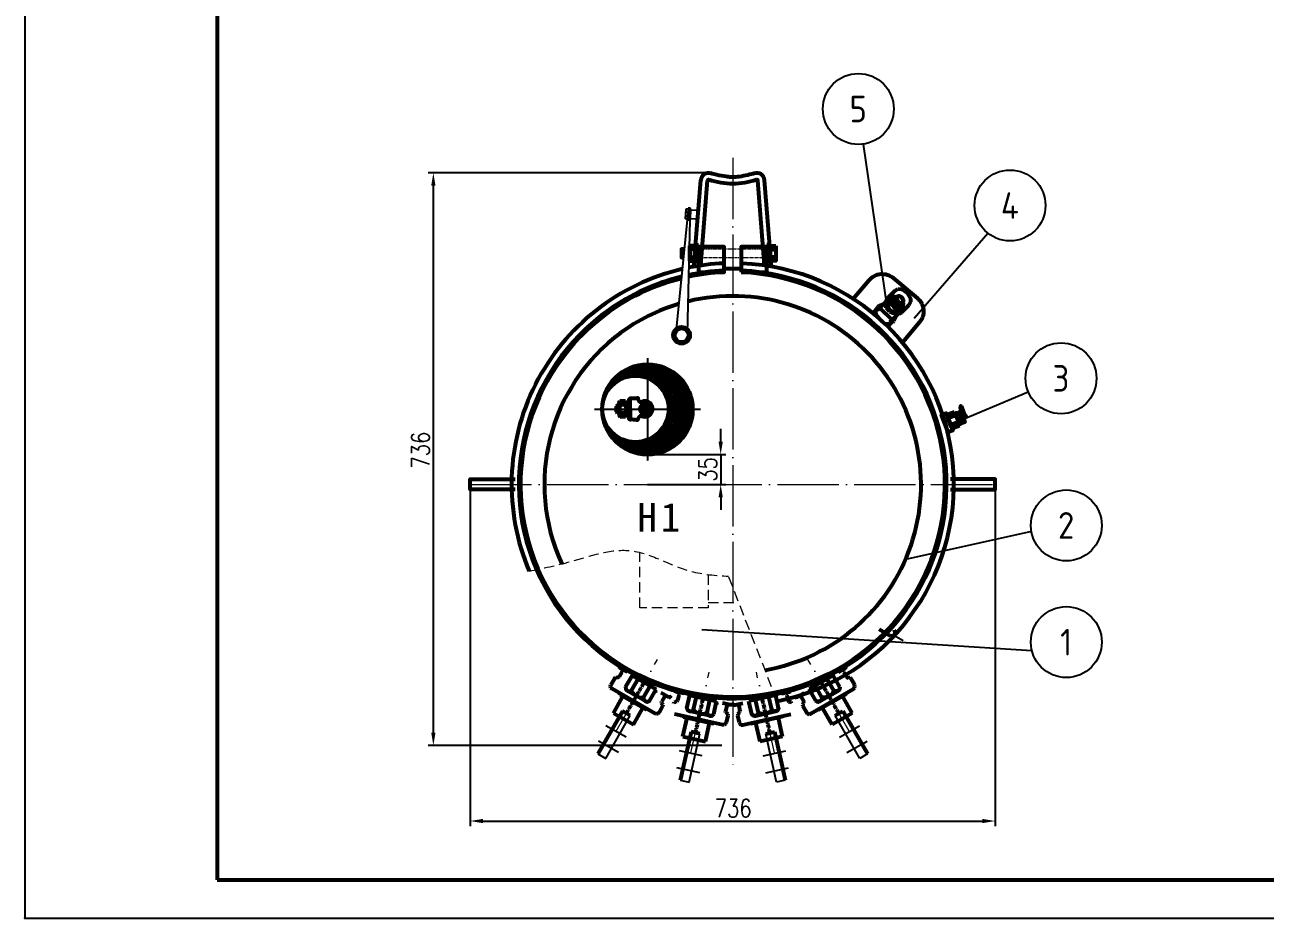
# Model space of a CAD drawing. Header units: millimetres. Extents: x 119255 to 123044, y -8474 to -5474.
# Drawn here: x 119255 to 120710, y -8474 to -7426 of the extents above; entities that cross this region are included whole.
import ezdxf
from ezdxf.enums import TextEntityAlignment as Align

# ---------------------------------------------------------------- set-up
doc = ezdxf.new("R2010")
doc.units = ezdxf.units.MM
doc.header["$LTSCALE"] = 3
for name, pattern in [('ACAD_ISO04W100', [30, 24, -3, 0, -3]), ('ACISOTGL', [3, 2, -1]), ('CENTER', [2, 1.25, -0.25, 0.25, -0.25]), ('DASHDOT', [0.55, 0.5, -0.025, 0, -0.025])]:
    doc.linetypes.add(name, pattern=pattern)
for name, color, linetype in [('02___PRT_ALL_AXES', 7, 'Continuous'), ('2', 3, 'Continuous'), ('A', 3, 'Continuous'), ('B', 2, 'Continuous'), ('C', 1, 'DASHDOT'), ('PL', 5, 'Continuous'), ('S', 254, 'Continuous')]:
    doc.layers.add(name, color=color, linetype=linetype)
for name, color, linetype, lineweight in [('图层1', 1, 'CENTER', 13), ('标注、文本', 3, 'Continuous', 25), ('粗实线', 4, 'Continuous', 53)]:
    doc.layers.add(name, color=color, linetype=linetype, lineweight=lineweight)
doc.styles.add('ST_WIN', font='isocp2.shx', dxfattribs={"bigfont": 'hzdxfst.shx'})
doc.styles.get("Standard").update_dxf_attribs({"font": 'txt', "bigfont": 'gbcbig.shx'})
doc.styles.add('TH_GBDIM', font='romans.shx', dxfattribs={"width": 0.8, "bigfont": 'gbcbig.shx'})
doc.dimstyles.new('TH_GBDIM1', dxfattribs={"dimscale": 3, "dimtxt": 3.5, "dimasz": 2.5, "dimexe": 2, "dimexo": 0, "dimgap": 1.5, "dimtad": 1, "dimdec": 1, "dimzin": 0, "dimdsep": 46, "dimtxsty": 'TH_GBDIM', "dimcen": 2.5, "dimclrd": 3, "dimclre": 256, "dimclrt": 2, "dimadec": 0, "dimazin": 0, "dimtfac": 0.714286, "dimtdec": 1, "dimtmove": 0, "dimatfit": 3, "dimfxl": 0, "dimtzin": 0, "dimlwd": -1, "dimlwe": -1, "dimarcsym": 0})

# ---------------------------------------------------------------- blocks, each defined once
blk = doc.blocks.new('*D4')
at = {"layer": 'Defpoints', "color": 0}
for p in [(119777.7, -7965.4), (120393.7, -7971.4), (120393.7, -8360.2)]:
    blk.add_point(p, dxfattribs=at)
at = {"layer": '标注、文本'}
for p, q in [((119777.7, -7965.4), (119777.7, -8366.2)), ((120393.7, -7971.4), (120393.7, -8366.2))]:
    blk.add_line(p, q, dxfattribs=at)
at = {"layer": '标注、文本', "color": 3}
blk.add_line((119792.7, -8360.2), (120378.7, -8360.2), dxfattribs=at)
for points in [[(119792.7, -8357.7), (119792.7, -8362.7), (119777.7, -8360.2)], [(120378.7, -8357.7), (120378.7, -8362.7), (120393.7, -8360.2)]]:
    blk.add_solid(points, dxfattribs=at)
at = {"layer": '标注、文本', "color": 2, "insert": (120086.3, -8345.2), "char_height": 21, "attachment_point": 5, "style": 'TH_GBDIM'}
blk.add_mtext('736', dxfattribs=at)
blk = doc.blocks.new('*D1')
at = {"layer": 'Defpoints', "color": 0}
for p in [(119734.5, -7600.1), (120057.3, -7600.1), (120073, -8271.7)]:
    blk.add_point(p, dxfattribs=at)
at = {"layer": '标注、文本'}
for p, q in [((120057.3, -7600.1), (119728.5, -7600.1)), ((120073, -8271.7), (119728.5, -8271.7))]:
    blk.add_line(p, q, dxfattribs=at)
at = {"layer": '标注、文本', "color": 3}
blk.add_line((119734.5, -8256.7), (119734.5, -7615.1), dxfattribs=at)
for points in [[(119732, -7615.1), (119737, -7615.1), (119734.5, -7600.1)], [(119732, -8256.7), (119737, -8256.7), (119734.5, -8271.7)]]:
    blk.add_solid(points, dxfattribs=at)
at = {"layer": '标注、文本', "color": 2, "insert": (119719.5, -7925.2), "char_height": 21, "attachment_point": 5, "rotation": 90, "style": 'TH_GBDIM'}
blk.add_mtext('736', dxfattribs=at)
blk = doc.blocks.new('*D9')
at = {"layer": 'Defpoints', "color": 0}
for p in [(119985.7, -7930.4), (119985.7, -7965.4), (120071.6, -7965.4)]:
    blk.add_point(p, dxfattribs=at)
at = {"layer": '标注、文本', "color": 3}
for p, q in [((120071.6, -7915.4), (120071.6, -7900.4)), ((120071.6, -7930.4), (120071.6, -7965.4)), ((120071.6, -7980.4), (120071.6, -7995.4))]:
    blk.add_line(p, q, dxfattribs=at)
at = {"layer": '标注、文本'}
for p, q in [((119985.7, -7930.4), (120077.6, -7930.4)), ((119985.7, -7965.4), (120077.6, -7965.4))]:
    blk.add_line(p, q, dxfattribs=at)
at = {"layer": '标注、文本', "color": 3}
for points in [[(120069.1, -7915.4), (120074.1, -7915.4), (120071.6, -7930.4)], [(120069.1, -7980.4), (120074.1, -7980.4), (120071.6, -7965.4)]]:
    blk.add_solid(points, dxfattribs=at)
at = {"layer": '标注、文本', "color": 2, "insert": (120056.6, -7947.9), "char_height": 21, "attachment_point": 5, "rotation": 90, "style": 'TH_GBDIM'}
blk.add_mtext('35', dxfattribs=at)
blk = doc.blocks.new('A$Cc06e3385')
for p, q in [((-32.6, -67), (-3.7, -16.7)), ((-8.6, -42.3), (-32.3, -28.7)), ((-17.4, -60.3), (-41.1, -46.7)), ((-41.7, -61.8), (-32.6, -67))]:
    blk.add_line(p, q)
at = {"layer": 'B'}
for p, q in [((-17.2, 39), (-17.4, 40.8)), ((-15.8, 37.7), (-17.2, 39)), ((-7.9, 33.2), (-15.8, 37.7)), ((-14.9, 37.2), (-13.6, 35.6)), ((-13.6, 35.6), (-13.7, 34)), ((27.2, 11.1), (27.9, 10.9))]:
    blk.add_line(p, q, dxfattribs=at)
at = {"layer": '标注、文本', "color": 1, "linetype": 'ACAD_ISO04W100', "lineweight": 15}
blk.add_line((-20.2, -34.9), (28.3, 49), dxfattribs=at)
blk.add_line((-20.2, -34.9), (28.3, 49), dxfattribs=at)
at = {"layer": '粗实线', "ltscale": 2}
for p, q in [((-13.7, 34), (-16.8, 28.6)), ((-9.1, 16.6), (-1.3, 30.2)), ((-1.3, 30.2), (26.7, 14.1)), ((-22.2, 26.6), (-21.1, 27.7)), ((-21.1, 27.7), (-19.5, 27.6)), ((-18.2, 27.7), (-19.5, 27.6)), ((-16.8, 28.6), (-18.2, 27.7)), ((-2.1, 12.6), (5.6, 25.9)), ((6.9, 12), (8.7, 15.2)), ((9.1, 15.8), (9.5, 16.5)), ((9.8, 17.1), (11.7, 20.3)), ((11.9, 4.5), (19.5, 17.8)), ((25, -14.4), (-25, 14.4)), ((-23.5, -13.8), (-12.3, 5.8)), ((-16.5, 8.7), (-16.8, 9.6)), ((-16.1, 8), (-16.5, 8.7)), ((-16.1, 8), (15, -9.9)), ((15.6, -0.9), (-8.6, 13.1)), ((0.4, 0.6), (0.7, 1.3)), ((1.1, 1.9), (2.9, 5.1)), ((3.3, 5.7), (3.6, 6.3)), ((4, 7), (5.8, 10.1)), ((6.2, 10.8), (6.6, 11.4)), ((18.9, 0.5), (26.7, 14.1)), ((40.6, 5.3), (32.6, 9.9)), ((36.3, 5.3), (33.2, -0.1)), ((36.3, 5.3), (37.7, 6.2)), ((37.7, 6.2), (39.6, 5.9)), ((42.3, 4.7), (40.6, 5.3)), ((43.2, 4.7), (42.3, 5.9)), ((44, 5.5), (42.3, 4.7)), ((44.3, 3.7), (43.2, 4.7)), ((-12.8, -11.5), (-41.7, -61.8)), ((-23.5, -13.8), (-0.1, -27.3)), ((-3.7, -16.7), (-12.8, -11.5)), ((-7.8, -13.6), (-6, -10.5)), ((-5.6, -9.8), (-5.3, -9.2)), ((-4.9, -8.5), (-3.1, -5.4)), ((-2.7, -4.8), (-2.4, -4.1)), ((-2, -3.5), (0, 0)), ((-0.1, -27.3), (11.2, -7.7)), ((15.8, -9.9), (15, -9.9)), ((16.8, -9.6), (15.8, -9.9)), ((26.8, -15), (25, -14.4)), ((28.8, -14.4), (26.8, -15)), ((30, -13), (28.8, -14.4)), ((34.2, -5.8), (30, -13)), ((33.1, -1.8), (33.2, -0.1)), ((33.7, -2.9), (33.1, -1.8)), ((33.7, -2.9), (34.6, -4.3)), ((34.6, -4.3), (34.2, -5.7))]:
    blk.add_line(p, q, dxfattribs=at)
for centre, start, end in [((0.2, 16.2), 177.181, 199.2839), ((13.8, 8.3), 280.7161, 302.819)]:
    blk.add_arc(centre, 9.32, start, end, dxfattribs=at)
for points, start_tangent, end_tangent in [([(-9.1, 16.6), (-9.1, 15.8), (-9, 14.9), (-8.7, 14.2), (-8.4, 13.6), (-8, 13.1), (-7.6, 12.6), (-7.1, 12.3), (-6.4, 11.9), (-5.7, 11.7), (-4.8, 11.7), (-3.9, 11.8), (-3, 12.1), (-2.1, 12.6)], (-0.049181, -0.99879), (0.840387, 0.541987)), ([(-2.1, 12.6), (-1.7, 11.4), (-1, 10.2), (-0.1, 9), (1, 8), (2.2, 7), (3.5, 6.2), (4.9, 5.4), (6.3, 4.9), (7.8, 4.5), (9.2, 4.3), (10.6, 4.3), (11.9, 4.5)], (0.271672, -0.96239), (0.96929, 0.245921)), ([(11.9, 4.5), (11.9, 3.5), (12.1, 2.6), (12.4, 1.8), (12.8, 1.2), (13.2, 0.7), (13.6, 0.3), (14.2, 0), (14.7, -0.2), (15.3, -0.4), (16, -0.4), (16.6, -0.4), (17.4, -0.2), (18.1, 0.1)], (-0.049181, -0.99879), (0.904437, 0.426608)), ([(18.1, 0.1), (18.9, 0.5)], (0.904437, 0.426608), (0.840387, 0.541987))]:
    blk.add_spline(points, degree=3, dxfattribs=dict(at, start_tangent=start_tangent, end_tangent=end_tangent))

msp = doc.modelspace()

# ---------------------------------------------------------------- linework, layer by layer
for p, q in [((119936.66, -8286.68), (119965.56, -8236.42)), ((120234.78, -8286.68), (120205.88, -8236.42)), ((119960.59, -8261.96), (119936.94, -8248.37)), ((120210.85, -8261.96), (120234.5, -8248.37)), ((119951.82, -8280.01), (119928.16, -8266.42)), ((120219.62, -8280.01), (120243.28, -8266.42)), ((119927.58, -8281.46), (119936.66, -8286.68)), ((120243.86, -8281.46), (120234.78, -8286.68))]:
    msp.add_line(p, q)
at = {"layer": '02___PRT_ALL_AXES', "color": 7, "linetype": 'Continuous'}
msp.add_line((120274.88, -8142.26), (120285.53, -8148.41), dxfattribs=at)
at = {"layer": 'A'}
for p, q in [((120266.78, -7756.81), (120239.06, -7566.24)), ((120298.65, -7770.32), (120385.12, -7670.76)), ((120341.06, -7895.03), (120432.47, -7856.78))]:
    msp.add_line(p, q, dxfattribs=at)
for centre in [(120233.07, -7525.09), (120411.07, -7638.27), (120470.92, -7840.97), (120477.07, -8013.48), (120477.07, -8150.35)]:
    msp.add_circle(centre, 41.58, dxfattribs=at)
at = {"layer": 'B'}
for p, q in [((119952.02, -8180.75), (119951.8, -8178.93)), ((119953.42, -8181.97), (119952.02, -8180.75)), ((119961.34, -8186.52), (119953.42, -8181.97)), ((119954.37, -8182.52), (119955.59, -8184.06)), ((119955.59, -8184.06), (119955.5, -8185.69)), ((120210.1, -8186.52), (120218.02, -8181.97)), ((120217.07, -8182.52), (120215.85, -8184.06)), ((120215.85, -8184.06), (120215.94, -8185.69)), ((120218.02, -8181.97), (120219.42, -8180.75)), ((120219.42, -8180.75), (120219.64, -8178.93)), ((119996.4, -8208.65), (119997.11, -8208.84)), ((120175.04, -8208.65), (120174.33, -8208.84))]:
    msp.add_line(p, q, dxfattribs=at)
at = {"layer": 'C'}
for p, q in [((119985.72, -7817.18), (119985.72, -7937.71)), ((120048.03, -7877.44), (119923.4, -7877.44))]:
    msp.add_line(p, q, dxfattribs=at)
at = {"layer": 'PL', "color": 7, "ltscale": 0.5}
for p, q in [((120030.59, -7642.57), (120029.99, -7654.06)), ((120032.67, -7654.21), (120029.99, -7654.06)), ((120032.85, -7650.75), (120030.17, -7650.61)), ((120033.09, -7646.17), (120030.41, -7646.02)), ((120033.27, -7642.71), (120030.59, -7642.57)), ((120033.34, -7641.43), (120032.62, -7655.1)), ((120036.09, -7641.57), (120033.34, -7641.43)), ((120035.3, -7653.41), (120035.81, -7643.78)), ((120035.76, -7653.91), (120035.3, -7653.41)), ((120035.38, -7655.24), (120036.09, -7641.57)), ((120036.31, -7643.32), (120035.76, -7653.91)), ((120043.94, -7654.34), (120035.76, -7653.91)), ((120035.81, -7643.78), (120036.31, -7643.32)), ((120036.31, -7643.32), (120044.5, -7643.75)), ((120044.5, -7643.75), (120043.94, -7654.34)), ((120044.81, -7653.9), (120043.94, -7654.34)), ((120044.5, -7643.75), (120045.31, -7644.28)), ((120044.81, -7653.9), (120045.31, -7644.28)), ((120032.62, -7655.1), (120035.38, -7655.24)), ((120021.13, -7783.84), (120017.71, -7791.12)), ((120029.14, -7783.17), (120021.13, -7783.84)), ((120033.73, -7789.77), (120029.14, -7783.17)), ((120017.71, -7791.12), (120022.3, -7797.72)), ((120022.3, -7797.72), (120030.31, -7797.04)), ((120030.31, -7797.04), (120033.73, -7789.77))]:
    msp.add_line(p, q, dxfattribs=at)
for centre, radius in [((120025.71, -7790.43), 8.7), ((120025.72, -7790.44), 6.96)]:
    msp.add_circle(centre, radius, dxfattribs=at)
at = {"layer": '图层1'}
for p, q in [((120075.72, -7705.94), (120075.72, -7716.62)), ((120095.72, -7705.94), (120095.72, -7716.62))]:
    msp.add_line(p, q, dxfattribs=at)
for points in [[(120125.72, -7689.44), (120045.72, -7689.44)], [(120045.72, -7699.44), (120125.72, -7699.44)]]:
    msp.add_lwpolyline(points, dxfattribs=at)
msp.add_arc((120085.72, -7997.44), 285, 87.98921, 92.01079, dxfattribs=at)
at = {"layer": '标注、文本'}
for p, q in [((119255.17, -5794.75), (119255.17, -8474.14)), ((120018.81, -7791.3), (120032.62, -7655.1)), ((120035.38, -7655.24), (120032.46, -7788.7)), ((120436.13, -8020.73), (120288.51, -8053.29)), ((120436.81, -8160.75), (120049.41, -8135.87)), ((119255.17, -8474.14), (123044.2, -8474.14))]:
    msp.add_line(p, q, dxfattribs=at)
at = {"layer": '标注、文本', "color": 1, "linetype": 'ACAD_ISO04W100', "lineweight": 15}
for p, q in [((120085.72, -7582.35), (120085.72, -8300)), ((119777.72, -7965.44), (120393.72, -7965.44)), ((119949.04, -8254.63), (119997.51, -8170.68)), ((119949.04, -8254.63), (119997.51, -8170.68)), ((120222.4, -8254.63), (120173.93, -8170.68)), ((120222.4, -8254.63), (120173.93, -8170.68))]:
    msp.add_line(p, q, dxfattribs=at)
at = {"layer": '标注、文本'}
msp.add_point((119255.17, -8474.14), dxfattribs=at)
at = {"layer": '粗实线'}
for p, q in [((119480.7, -5839.86), (119480.7, -8429.03)), ((119480.7, -8429.03), (122999.1, -8429.03))]:
    msp.add_line(p, q, dxfattribs=at)
at = {"layer": '粗实线', "ltscale": 2}
for p, q in [((120040.24, -7709.96), (120048.28, -7608.43)), ((120040.24, -7709.96), (120048.28, -7608.43)), ((120048.36, -7708.65), (120056.25, -7609.13)), ((120123.08, -7708.65), (120115.19, -7609.13)), ((120131.2, -7709.96), (120123.16, -7608.43)), ((120275.81, -7738.31), (120279.34, -7736.19)), ((120279.34, -7736.19), (120283.34, -7736.43)), ((120283.34, -7736.43), (120286.87, -7738.08)), ((120286.87, -7738.08), (120290.16, -7740.43)), ((120290.16, -7740.43), (120292.52, -7743.72)), ((120268.05, -7748.43), (120255.58, -7760.89)), ((120257.23, -7755.95), (120255.82, -7757.37)), ((120257.23, -7755.95), (120262.17, -7753.84)), ((120262.17, -7753.84), (120262.87, -7753.6)), ((120262.87, -7753.6), (120262.64, -7753.37)), ((120265.7, -7752.19), (120265.23, -7752.66)), ((120265.23, -7752.66), (120265.46, -7752.43)), ((120265.7, -7753.13), (120265.23, -7752.66)), ((120265.93, -7751.96), (120265.46, -7752.43)), ((120265.46, -7755.25), (120265.7, -7753.13)), ((120265.93, -7757.6), (120265.46, -7755.25)), ((120266.17, -7748.43), (120265.7, -7750.31)), ((120265.7, -7750.31), (120265.7, -7750.78)), ((120265.7, -7752.19), (120265.94, -7751.96)), ((120266.4, -7752.43), (120265.7, -7752.19)), ((120266.4, -7752.43), (120265.7, -7753.13)), ((120265.94, -7751.96), (120266.4, -7751.96)), ((120267.58, -7746.55), (120266.17, -7748.43)), ((120267.58, -7747.02), (120266.17, -7750.31)), ((120266.17, -7751.72), (120267.11, -7750.78)), ((120266.4, -7752.43), (120266.17, -7755.02)), ((120266.17, -7755.02), (120266.64, -7757.37)), ((120267.58, -7750.31), (120266.4, -7751.96)), ((120267.11, -7752.19), (120266.88, -7756.19)), ((120266.88, -7756.19), (120267.58, -7756.42)), ((120266.88, -7756.19), (120267.81, -7758.07)), ((120268.52, -7748.9), (120267.11, -7752.19)), ((120267.58, -7750.31), (120267.11, -7750.78)), ((120269.23, -7745.37), (120267.58, -7746.54)), ((120270.4, -7745.6), (120267.58, -7747.02)), ((120267.82, -7750.08), (120267.58, -7750.31)), ((120267.58, -7756.42), (120269.7, -7754.31)), ((120267.58, -7756.42), (120267.81, -7758.07)), ((120268.52, -7747.95), (120268.05, -7748.43)), ((120268.52, -7748.9), (120270.64, -7746.78)), ((120269.46, -7747.95), (120268.52, -7747.95)), ((120271.34, -7744.66), (120269.23, -7745.37)), ((120269.7, -7754.31), (120271.11, -7750.08)), ((120271.11, -7754.31), (120269.7, -7754.31)), ((120273.7, -7745.6), (120270.4, -7745.6)), ((120270.64, -7746.78), (120273.93, -7745.37)), ((120271.34, -7747.02), (120270.64, -7746.78)), ((120271.11, -7750.08), (120271.34, -7747.96)), ((120272.05, -7754.78), (120271.11, -7754.31)), ((120275.81, -7745.37), (120271.34, -7744.66)), ((120271.34, -7747.96), (120271.34, -7747.02)), ((120274.17, -7756.43), (120272.05, -7754.78)), ((120273.93, -7745.37), (120277.93, -7745.14)), ((120273.93, -7750.07), (120278.64, -7745.37)), ((120273.93, -7750.07), (120274.64, -7748.43)), ((120273.93, -7751.96), (120273.93, -7750.07)), ((120275.81, -7754.78), (120273.93, -7751.96)), ((120275.81, -7758.54), (120274.17, -7756.43)), ((120274.64, -7748.43), (120277.7, -7745.37)), ((120278.87, -7756.9), (120275.81, -7754.78)), ((120277.7, -7745.37), (120276.99, -7747.01)), ((120276.99, -7747.01), (120276.99, -7748.9)), ((120276.99, -7748.9), (120278.64, -7751.96)), ((120279.34, -7744.66), (120277.7, -7745.37)), ((120278.64, -7745.37), (120277.93, -7746.55)), ((120277.93, -7746.55), (120277.93, -7748.43)), ((120277.93, -7748.43), (120279.58, -7751.02)), ((120278.87, -7745.6), (120278.4, -7747.02)), ((120278.4, -7747.02), (120278.4, -7748.43)), ((120278.4, -7748.43), (120279.82, -7750.78)), ((120279.81, -7744.66), (120278.64, -7745.37)), ((120278.64, -7751.96), (120281.93, -7753.84)), ((120280.28, -7745.13), (120278.87, -7745.6)), ((120281.22, -7744.66), (120279.34, -7744.66)), ((120279.58, -7751.02), (120282.4, -7752.9)), ((120282.4, -7744.9), (120279.81, -7744.66)), ((120279.82, -7750.78), (120282.4, -7752.43)), ((120281.7, -7745.13), (120280.28, -7745.13)), ((120280.75, -7756.9), (120285.46, -7752.19)), ((120282.4, -7756.19), (120280.75, -7756.9)), ((120284.05, -7746.55), (120281.22, -7744.66)), ((120284.05, -7746.55), (120281.7, -7745.13)), ((120281.93, -7753.84), (120283.81, -7753.84)), ((120284.28, -7746.31), (120282.4, -7744.9)), ((120282.4, -7752.43), (120283.81, -7752.43)), ((120282.4, -7752.9), (120284.05, -7752.66)), ((120282.4, -7756.19), (120285.46, -7753.13)), ((120283.81, -7752.43), (120284.99, -7751.72)), ((120283.81, -7753.84), (120285.46, -7753.13)), ((120285.7, -7749.13), (120284.05, -7746.55)), ((120286.16, -7749.6), (120284.05, -7746.55)), ((120284.05, -7752.66), (120285.46, -7752.19)), ((120285.93, -7748.43), (120284.28, -7746.31)), ((120284.99, -7751.72), (120285.7, -7750.54)), ((120285.69, -7752.9), (120285.22, -7756.66)), ((120285.46, -7752.19), (120286.17, -7751.02)), ((120285.46, -7753.13), (120286.16, -7751.48)), ((120285.93, -7759.25), (120285.46, -7755.02)), ((120285.7, -7750.54), (120285.7, -7749.13)), ((120286.17, -7751.02), (120285.93, -7748.43)), ((120286.16, -7751.48), (120286.16, -7749.6)), ((120294.4, -7751.25), (120292.51, -7755.01)), ((120292.52, -7743.72), (120294.17, -7747.25)), ((120294.17, -7747.25), (120294.4, -7751.25)), ((120251.58, -7762.54), (120254.88, -7759.25)), ((120251.58, -7762.54), (120254.88, -7759.25)), ((120253.7, -7765.6), (120251.58, -7762.54)), ((120254.88, -7759.25), (120253.7, -7761.84)), ((120253.93, -7766.78), (120253.7, -7761.84)), ((120258.64, -7771.95), (120253.93, -7766.78)), ((120254.64, -7759.48), (120254.41, -7759.25)), ((120254.88, -7759.25), (120255.58, -7757.6)), ((120255.58, -7757.6), (120254.88, -7759.25)), ((120255.11, -7760.89), (120254.88, -7759.25)), ((120255.35, -7761.13), (120255.11, -7760.89)), ((120255.58, -7757.6), (120255.82, -7757.37)), ((120256.52, -7756.66), (120274.17, -7774.3)), ((120266.17, -7757.37), (120265.7, -7757.84)), ((120266.4, -7757.6), (120265.7, -7758.31)), ((120265.7, -7758.31), (120265.7, -7757.84)), ((120266.17, -7758.31), (120265.7, -7758.31)), ((120266.17, -7757.37), (120266.64, -7757.36)), ((120266.4, -7757.6), (120266.17, -7757.37)), ((120266.88, -7757.6), (120266.17, -7758.31)), ((120269.7, -7762.78), (120266.17, -7758.31)), ((120266.88, -7757.6), (120266.4, -7757.6)), ((120266.87, -7757.6), (120270.4, -7762.07)), ((120267.81, -7758.07), (120269.93, -7760.66)), ((120270.4, -7762.07), (120269.7, -7762.78)), ((120269.7, -7763.25), (120269.7, -7762.78)), ((120270.17, -7762.78), (120269.7, -7763.25)), ((120269.93, -7763.48), (120269.7, -7763.25)), ((120269.93, -7760.66), (120272.52, -7762.78)), ((120270.64, -7762.78), (120269.93, -7763.48)), ((120269.93, -7775.25), (120282.4, -7762.78)), ((120270.17, -7762.78), (120270.4, -7762.07)), ((120270.64, -7762.78), (120270.17, -7762.78)), ((120272.76, -7764.42), (120270.4, -7763.01)), ((120270.87, -7762.54), (120270.64, -7762.78)), ((120270.87, -7762.54), (120273.23, -7763.95)), ((120274.4, -7763.25), (120272.52, -7762.78)), ((120272.52, -7762.78), (120274.64, -7763.95)), ((120275.34, -7765.13), (120272.76, -7764.42)), ((120273.23, -7763.95), (120275.81, -7764.66)), ((120274.4, -7763.25), (120276.52, -7761.13)), ((120274.64, -7763.95), (120274.4, -7763.25)), ((120274.64, -7763.95), (120278.4, -7763.48)), ((120276.99, -7768.66), (120274.87, -7773.6)), ((120275.81, -7764.66), (120275.34, -7765.13)), ((120275.34, -7765.6), (120275.35, -7765.13)), ((120275.81, -7765.13), (120275.34, -7765.6)), ((120275.81, -7765.6), (120275.34, -7765.6)), ((120276.52, -7759.72), (120275.81, -7758.54)), ((120275.81, -7765.13), (120275.81, -7764.66)), ((120276.29, -7765.13), (120275.81, -7765.13)), ((120276.29, -7765.13), (120275.81, -7765.6)), ((120276.29, -7765.13), (120276.05, -7764.89)), ((120276.28, -7764.66), (120278.4, -7764.42)), ((120276.28, -7764.66), (120276.29, -7765.13)), ((120279.81, -7763.95), (120276.29, -7765.13)), ((120280.52, -7759.48), (120276.52, -7761.13)), ((120276.52, -7761.13), (120276.52, -7759.72)), ((120277.23, -7767.95), (120276.99, -7767.72)), ((120276.99, -7768.66), (120277.23, -7767.95)), ((120278.4, -7763.48), (120281.93, -7762.31)), ((120278.4, -7764.42), (120280.28, -7763.48)), ((120280.75, -7756.9), (120278.87, -7756.9)), ((120280.28, -7763.48), (120279.81, -7763.95)), ((120280.28, -7764.42), (120279.81, -7763.95)), ((120280.05, -7765.13), (120280.28, -7764.89)), ((120280.76, -7763.95), (120280.28, -7763.48)), ((120280.99, -7763.72), (120280.28, -7764.42)), ((120280.28, -7764.89), (120282.4, -7764.66)), ((120282.87, -7759.49), (120280.52, -7759.48)), ((120280.75, -7763.01), (120280.52, -7762.78)), ((120280.52, -7764.66), (120283.58, -7763.01)), ((120280.75, -7763.01), (120280.99, -7763.72)), ((120281.93, -7762.31), (120284.05, -7760.19)), ((120282.4, -7762.78), (120282.87, -7762.31)), ((120282.4, -7764.66), (120284.28, -7763.25)), ((120283.81, -7759.48), (120282.87, -7759.49)), ((120282.87, -7762.31), (120282.87, -7761.36)), ((120283.58, -7763.01), (120285.23, -7760.43)), ((120284.05, -7760.19), (120283.81, -7759.48)), ((120285.22, -7756.66), (120284.05, -7760.19)), ((120284.28, -7763.25), (120285.46, -7761.6)), ((120285.23, -7760.43), (120285.23, -7757.13)), ((120285.46, -7761.6), (120285.93, -7759.25)), ((120264.05, -7776.89), (120258.64, -7771.95)), ((120264.05, -7776.89), (120268.99, -7777.13)), ((120264.52, -7776.89), (120264.05, -7776.89)), ((120268.28, -7779.24), (120265.23, -7777.13)), ((120268.28, -7779.24), (120271.58, -7775.95)), ((120268.28, -7779.24), (120271.58, -7775.95)), ((120268.99, -7777.13), (120271.58, -7775.95)), ((120269.94, -7775.72), (120269.46, -7775.25)), ((120271.34, -7775.72), (120269.94, -7775.72)), ((120271.34, -7776.19), (120271.11, -7775.95)), ((120272.99, -7775.01), (120271.34, -7775.72)), ((120271.58, -7775.95), (120272.99, -7775.01)), ((120273.46, -7775.01), (120272.99, -7775.01)), ((120273.46, -7775.01), (120274.87, -7773.6)), ((119949.42, -7873.7), (119951.12, -7872.25)), ((119952.57, -7872), (119951.12, -7872.25)), ((119951.12, -7872.25), (119951.12, -7881.69)), ((119952.57, -7869.58), (119953.4, -7867.9)), ((119952.57, -7883.38), (119952.57, -7869.58)), ((119952.57, -7881.93), (119952.57, -7872)), ((119960.07, -7867.65), (119953.42, -7867.77)), ((119960.07, -7872.25), (119953.54, -7872.25)), ((119961.04, -7869.34), (119963.71, -7868.86)), ((119961.04, -7885.08), (119961.04, -7869.34)), ((119963.71, -7868.86), (119963.71, -7875.39)), ((119965.6, -7889.21), (119965.4, -7864.98)), ((119989.12, -7871.28), (119986.22, -7873.19)), ((119949.42, -7880.11), (119949.42, -7873.7)), ((119950.39, -7881.93), (119949.42, -7880.11)), ((119952.57, -7881.93), (119950.39, -7881.93)), ((119951.12, -7881.69), (119952.57, -7881.93)), ((119960.07, -7881.45), (119953.54, -7881.45)), ((119960.07, -7886.29), (119953.54, -7886.29)), ((119963.71, -7875.39), (119961.04, -7876.85)), ((119961.04, -7876.85), (119961.04, -7878.54)), ((119961.04, -7878.54), (119963.61, -7876.89)), ((119963.71, -7884.84), (119961.04, -7885.08)), ((119990.09, -7880.72), (119987.15, -7879.14)), ((119990.09, -7872.97), (119987.2, -7874.66)), ((119990.82, -7875.15), (119987.67, -7876.99)), ((119990.82, -7879.07), (119987.67, -7876.99)), ((120345.77, -7880.61), (120337.48, -7883.76)), ((120342.17, -7897.95), (120337.63, -7885.98)), ((120347.28, -7884.6), (120338.99, -7887.75)), ((120347.13, -7882.38), (120351.84, -7880.59)), ((120347.13, -7882.38), (120351.66, -7894.35)), ((120356.38, -7892.56), (120351.84, -7880.59)), ((120358.54, -7883.56), (120357.69, -7883.88)), ((120350.31, -7892.58), (120342.02, -7895.72)), ((120351.82, -7896.57), (120343.53, -7899.71)), ((120351.66, -7894.35), (120356.38, -7892.56)), ((120270.95, -8143.45), (120257.34, -8135.59)), ((119947.05, -8193.06), (119942.86, -8200.34)), ((119947.05, -8193.06), (119948.1, -8191.97)), ((119948.1, -8191.97), (119949.73, -8192.06)), ((119951.04, -8191.98), (119949.73, -8192.06)), ((119952.4, -8191.08), (119951.04, -8191.98)), ((119955.5, -8185.69), (119952.4, -8191.08)), ((119960.11, -8203.07), (119967.97, -8189.46)), ((119967.97, -8189.46), (119995.97, -8205.62)), ((120203.47, -8189.46), (120175.47, -8205.62)), ((120211.33, -8203.07), (120203.47, -8189.46)), ((120215.94, -8185.69), (120219.04, -8191.08)), ((120219.04, -8191.08), (120220.4, -8191.98)), ((120220.4, -8191.98), (120221.71, -8192.06)), ((120223.34, -8191.97), (120221.71, -8192.06)), ((120224.39, -8193.06), (120223.34, -8191.97)), ((120224.39, -8193.06), (120228.58, -8200.34)), ((119942.27, -8202.1), (119942.86, -8200.34)), ((119942.81, -8204.1), (119942.27, -8202.1)), ((119944.21, -8205.33), (119942.81, -8204.1)), ((119994.24, -8234.09), (119944.21, -8205.33)), ((119984.79, -8220.56), (119960.62, -8206.61)), ((119967.11, -8207.12), (119974.78, -8193.84)), ((119976.15, -8207.67), (119977.97, -8204.51)), ((119978.33, -8203.87), (119978.69, -8203.24)), ((119979.06, -8202.61), (119980.88, -8199.44)), ((119981.11, -8215.2), (119988.77, -8201.92)), ((119988.11, -8219.24), (119995.97, -8205.62)), ((120183.33, -8219.24), (120175.47, -8205.62)), ((120177.2, -8234.09), (120227.23, -8205.33)), ((120190.33, -8215.2), (120182.67, -8201.92)), ((120186.65, -8220.56), (120210.82, -8206.61)), ((120192.38, -8202.61), (120190.56, -8199.44)), ((120193.11, -8203.87), (120192.75, -8203.24)), ((120195.29, -8207.67), (120193.47, -8204.51)), ((120204.33, -8207.12), (120196.66, -8193.84)), ((120227.23, -8205.33), (120228.63, -8204.1)), ((120229.17, -8202.1), (120228.58, -8200.34)), ((120228.63, -8204.1), (120229.17, -8202.1)), ((119945.68, -8233.55), (119956.97, -8213.92)), ((119952.71, -8211.05), (119952.44, -8210.06)), ((119953.16, -8211.74), (119952.71, -8211.05)), ((119953.17, -8211.74), (119984.2, -8229.57)), ((119967.23, -8223.19), (119969.23, -8219.71)), ((119969.59, -8219.07), (119969.96, -8218.44)), ((119970.32, -8217.81), (119972.14, -8214.64)), ((119972.5, -8214.01), (119972.87, -8213.37)), ((119973.23, -8212.74), (119975.05, -8209.57)), ((119975.42, -8208.94), (119975.78, -8208.31)), ((120009.79, -8214.37), (120001.87, -8209.82)), ((120002.34, -8221.47), (120002.43, -8219.84)), ((120002.92, -8222.64), (120002.34, -8221.47)), ((120005.53, -8214.45), (120002.43, -8219.84)), ((120005.53, -8214.45), (120006.89, -8213.55)), ((120006.89, -8213.55), (120008.84, -8213.83)), ((120011.55, -8214.97), (120009.78, -8214.37)), ((120012.38, -8215.05), (120011.52, -8213.82)), ((120013.23, -8214.24), (120011.55, -8214.97)), ((120013.48, -8216.01), (120012.38, -8215.05)), ((120157.96, -8216.01), (120159.06, -8215.05)), ((120158.21, -8214.24), (120159.89, -8214.97)), ((120159.06, -8215.05), (120159.92, -8213.82)), ((120159.89, -8214.97), (120161.65, -8214.37)), ((120161.65, -8214.37), (120169.57, -8209.82)), ((120164.55, -8213.55), (120162.6, -8213.83)), ((120165.91, -8214.45), (120164.55, -8213.55)), ((120165.91, -8214.45), (120169.01, -8219.84)), ((120168.52, -8222.64), (120169.1, -8221.47)), ((120169.1, -8221.47), (120169.01, -8219.84)), ((120218.27, -8211.74), (120187.24, -8229.57)), ((120196.02, -8208.94), (120195.66, -8208.31)), ((120198.21, -8212.74), (120196.39, -8209.57)), ((120198.94, -8214.01), (120198.57, -8213.37)), ((120201.12, -8217.81), (120199.3, -8214.64)), ((120201.85, -8219.07), (120201.48, -8218.44)), ((120204.21, -8223.19), (120202.21, -8219.71)), ((120225.76, -8233.55), (120214.47, -8213.92)), ((120218.28, -8211.74), (120218.73, -8211.05)), ((120218.73, -8211.05), (120219, -8210.06)), ((119956.47, -8231.19), (119927.58, -8281.46)), ((119945.68, -8233.55), (119969.11, -8247.02)), ((119965.56, -8236.42), (119956.47, -8231.19)), ((119961.4, -8233.32), (119963.22, -8230.16)), ((119963.59, -8229.52), (119963.95, -8228.89)), ((119964.31, -8228.25), (119966.13, -8225.09)), ((119966.5, -8224.46), (119966.86, -8223.82)), ((119969.11, -8247.02), (119980.4, -8227.39)), ((119985.01, -8229.62), (119984.2, -8229.57)), ((119986.01, -8229.35), (119985.01, -8229.62)), ((119996.01, -8234.68), (119994.24, -8234.09)), ((119998, -8234.14), (119996.01, -8234.68)), ((119999.23, -8232.74), (119998, -8234.14)), ((120003.42, -8225.46), (119999.23, -8232.74)), ((120002.92, -8222.64), (120003.83, -8224.01)), ((120003.83, -8224.01), (120003.41, -8225.46)), ((120168.52, -8222.64), (120167.61, -8224.01)), ((120167.61, -8224.01), (120168.03, -8225.46)), ((120168.02, -8225.46), (120172.21, -8232.74)), ((120172.21, -8232.74), (120173.44, -8234.14)), ((120173.44, -8234.14), (120175.43, -8234.68)), ((120175.43, -8234.68), (120177.2, -8234.09)), ((120185.43, -8229.35), (120186.43, -8229.62)), ((120186.43, -8229.62), (120187.24, -8229.57)), ((120202.33, -8247.02), (120191.04, -8227.39)), ((120225.76, -8233.55), (120202.33, -8247.02)), ((120204.94, -8224.46), (120204.58, -8223.82)), ((120207.13, -8228.25), (120205.31, -8225.09)), ((120205.88, -8236.42), (120214.97, -8231.19)), ((120207.85, -8229.52), (120207.49, -8228.89)), ((120210.04, -8233.32), (120208.22, -8230.16)), ((120214.97, -8231.19), (120243.86, -8281.46))]:
    msp.add_line(p, q, dxfattribs=at)
at = {"layer": '粗实线', "color": 8, "linetype": 'ACISOTGL', "lineweight": 0, "ltscale": 2}
for p, q in [((119976.89, -8110.14), (119976.89, -8045.26)), ((120057, -8071.11), (120057, -8110.14)), ((120137.85, -8219.65), (120080.9, -8073.13)), ((120057, -8104.09), (120092.94, -8104.09)), ((120057, -8110.14), (119976.89, -8110.14))]:
    msp.add_line(p, q, dxfattribs=at)
at = {"layer": '粗实线', "ltscale": 2}
for points in [[(120029.14, -7689.44), (120025.72, -7689.44), (120025.72, -7699.44), (120028.13, -7699.44)], [(120034.32, -7703.33), (120035.32, -7703.33), (120035.32, -7685.56), (120034.71, -7685.56)], [(120034.42, -7698.89), (120035.32, -7698.89), (120035.32, -7690), (120034.62, -7690)], [(120357.01, -7885.48), (120352.75, -7874.25)], [(120353.88, -7873.82), (120358.14, -7885.05)], [(120358.54, -7883.56), (120359.42, -7885.9), (120355.96, -7887.21), (120355.07, -7884.88), (120356.57, -7884.31)], [(119830.28, -7971.44), (119777.72, -7971.44), (119777.72, -7959.44), (119830.28, -7959.44)], [(120341.16, -7971.44), (120393.72, -7971.44), (120393.72, -7959.44), (120341.16, -7959.44)]]:
    msp.add_lwpolyline(points, dxfattribs=at)
for points in [[(120035.32, -7685.56), (120035.32, -7703.33), (120043.72, -7703.33), (120043.72, -7685.56)], [(120035.32, -7690), (120035.32, -7698.89), (120043.72, -7698.89), (120043.72, -7690)], [(120045.72, -7684.44), (120045.72, -7704.44), (120043.72, -7704.44), (120043.72, -7684.44)], [(120045.72, -7716.66), (120075.72, -7716.66), (120075.72, -7686.62), (120045.72, -7686.62)], [(120095.72, -7716.66), (120125.72, -7716.66), (120125.72, -7686.62), (120095.72, -7686.62)], [(120125.72, -7684.44), (120125.72, -7704.44), (120127.72, -7704.44), (120127.72, -7684.44)], [(120136.12, -7685.56), (120136.12, -7703.33), (120127.72, -7703.33), (120127.72, -7685.56)], [(120136.12, -7690), (120136.12, -7698.89), (120127.72, -7698.89), (120127.72, -7690)], [(120338.6, -7904.22), (120330.81, -7883.65), (120336, -7881.68), (120343.8, -7902.25)], [(120356.54, -7892.99), (120351.68, -7880.17), (120353.08, -7879.63), (120357.94, -7892.46)]]:
    msp.add_lwpolyline(points, close=True, dxfattribs=at)
msp.add_lwpolyline([(120227.21, -7747.91), (120245.86, -7725.68, -0.4142136), (120274.04, -7723.22), (120302.38, -7747, -0.4142136), (120304.85, -7775.18), (120284.83, -7799.03)], format="xyb", dxfattribs=at)
for centre, radius in [((120025.71, -7790.43), 9.75), ((119985.72, -7877.44), 53), ((119984.22, -7877.09), 51.5), ((119983.14, -7877.09), 50.42), ((119982.72, -7877.09), 50), ((119981.5, -7877.07), 48.78), ((119980.05, -7877.09), 47.33), ((119978.35, -7876.86), 45.63), ((119976.9, -7876.85), 44.18), ((119974.72, -7876.85), 42), ((119973.51, -7876.85), 40.79), ((119971.57, -7876.85), 38.86), ((119982.35, -7876.85), 5.33), ((119982.66, -7876.85), 4.29)]:
    msp.add_circle(centre, radius, dxfattribs=at)
for centre, radius, start, end in [((120057.25, -7609.15), 9, 71.09977, 175.45082), ((120057.25, -7609.15), 9, 71.09977, 175.45082), ((120057.25, -7609.21), 1, 64.91291, 175.48808), ((120114.19, -7609.15), 9, 4.54918, 108.90023), ((120114.19, -7609.21), 1, 4.51192, 115.08709), ((120085.72, -7965.44), 259.5, 103.12836, 203.07182), ((120085.72, -7965.44), 259.5, 92.37317, 101.46153), ((120085.72, -7947.44), 235, 87.98921, 92.01079), ((120085.72, -7965.44), 259.5, 281.58888, 87.62683), ((120085.72, -7965.44), 251, 125.30471, 87.5402), ((120085.72, -7965.44), 249, 125.47787, 87.51889), ((120085.72, -7965.44), 251, 103.79474, 125.30471), ((120085.72, -7965.44), 249, 103.95856, 125.47787), ((120085.72, -7965.44), 249, 92.48111, 102.00719), ((120085.72, -7965.44), 251, 92.4598, 101.89964), ((120085.72, -7965.44), 221, 106.58736, 126.63513), ((120085.72, -7965.44), 221, 279.88726, 103.72397), ((120085.72, -7965.44), 221, 126.41276, 204.93032), ((119967.7, -7876.85), 14.89, 162.00748, 197.99252), ((119957.53, -7869.95), 4.61, 150.04727, 209.9527), ((119956.81, -7869.95), 4, 324.86423, 35.13577), ((119949.63, -7876.85), 11.41, 336.22907, 23.77093), ((119982.66, -7876.85), 9.16, 237.78524, 122.50475), ((119982.66, -7876.85), 8.46, 239.70829, 120.35182), ((119982.86, -7876.77), 7.2, 29.59133, 116.20321), ((119972, -7877.01), 10.34, 336.51293, 23.93235), ((119956.05, -7883.87), 3.49, 136.07755, 226.71416), ((119957.53, -7883.87), 3.51, 316.40311, 43.59689), ((119973.4, -7876.93), 6.53, 336.00423, 24.8977), ((119983.02, -7878.39), 6.45, 237.2512, 341.14475), ((120341.24, -7884.61), 3.85, 167.15238, 234.35853), ((120343.53, -7883.75), 3.85, 347.15238, 54.35853), ((120335.89, -7893.48), 14.45, 3.58484, 37.92608), ((120353.32, -7874.04), 0.603, 20.75546, 200.75546), ((120357.57, -7885.27), 0.603, 200.75546, 20.75546), ((120353.41, -7886.84), 14.45, 183.58484, 217.92608), ((120345.77, -7896.58), 3.85, 167.15238, 234.35853), ((120348.06, -7895.71), 3.85, 347.15238, 54.35853), ((120271.41, -8134.14), 9.32, 267.18099, 289.28385), ((119969.42, -8203.53), 9.32, 177.18099, 199.28385), ((120202.02, -8203.53), 9.32, 340.71615, 2.81901), ((119983.05, -8211.4), 9.32, 280.71615, 302.81901), ((120188.39, -8211.4), 9.32, 237.18099, 259.28385)]:
    msp.add_arc(centre, radius, start, end, dxfattribs=at)
for points in [[(120113.77, -7608.31), (120085.72, -7613.03), (120057.67, -7608.31)], [(119980.17, -7882.17), (119980.17, -7883.14), (119979.68, -7883.63), (119978.47, -7884.11), (119977.26, -7885.08), (119976.05, -7886.29), (119975.08, -7887.74), (119974.6, -7888.95), (119974.36, -7889.68), (119973.97, -7889.68), (119972.73, -7889.6), (119965.92, -7889.16), (119965.16, -7889.19), (119964.31, -7888.59), (119963.71, -7887.98), (119963.71, -7887.5), (119963.71, -7885.66), (119963.71, -7868.86), (119963.71, -7867.81), (119963.71, -7867.04), (119963.71, -7866.68), (119963.95, -7865.95), (119964.19, -7865.71), (119964.67, -7865.23), (119965.07, -7864.68), (119965.9, -7864.52), (119970.26, -7864.52), (119973.75, -7864.26), (119974.6, -7864.26), (119974.72, -7864.74), (119975.33, -7866.44), (119976.29, -7868.13), (119977.14, -7868.74), (119978.84, -7869.83), (119979.68, -7870.31), (119980.17, -7870.79), (119980.17, -7871.04), (119980.17, -7871.76), (119979.68, -7872.25), (119978.96, -7873.21), (119978.23, -7873.94), (119977.5, -7876.36), (119977.5, -7878.3), (119978.11, -7880.24), (119979.44, -7881.2), (119980.17, -7882.17)]]:
    msp.add_spline(points, degree=3, dxfattribs=at)
msp.add_open_spline([(120111.81, -7600.55), (120108.97, -7601.27), (120106.19, -7601.97), (120099.99, -7603.39), (120096.6, -7604.06), (120092.01, -7604.67), (120090.71, -7604.81), (120088.5, -7604.96), (120087.59, -7605.01), (120085.96, -7605.04), (120085.25, -7605.04), (120083.8, -7605), (120083.08, -7604.97), (120080.87, -7604.82), (120079.38, -7604.67), (120074.4, -7603.99), (120070.81, -7603.26), (120064.66, -7601.82), (120062.17, -7601.19), (120059.63, -7600.55)], degree=3, knots=[0, 0, 0, 0, 8.6289129, 8.6289129, 19.6760002, 19.6760002, 24.1076651, 24.1076651, 27.305856, 27.305856, 29.8533288, 29.8533288, 32.4008016, 32.4008016, 37.4957473, 37.4957473, 49.1694807, 49.1694807, 56.8905328, 56.8905328, 56.8905328, 56.8905328], dxfattribs=at)
for points in [[(120267.58, -7746.54), (120267.58, -7746.54), (120275.81, -7738.31), (120275.81, -7738.31)], [(120275.81, -7738.31), (120275.81, -7738.31), (120267.58, -7746.54), (120267.58, -7746.54)], [(120284.28, -7763.25), (120284.28, -7763.25), (120292.52, -7755.01), (120292.52, -7755.01)], [(120292.52, -7755.01), (120292.52, -7755.01), (120284.28, -7763.25), (120284.28, -7763.25)]]:
    msp.add_open_spline(points, degree=3, dxfattribs=at)
at = {"layer": '粗实线', "color": 8, "linetype": 'ACISOTGL', "lineweight": 0, "ltscale": 2}
msp.add_spline([(119846.98, -8067.14), (119895.39, -8055.94), (119964.62, -8043.04), (120036.57, -8067.25), (120080.9, -8073.13)], degree=3, dxfattribs=at)
at = {"layer": '粗实线', "ltscale": 2}
for points, start_tangent, end_tangent in [([(120271.81, -8143.44), (120270.95, -8143.45)], (-0.9965691, -0.0827651), (-0.9987899, 0.0491811)), ([(120275, -8136.45), (120275.47, -8137.32), (120275.78, -8138.22), (120275.9, -8139.05), (120275.89, -8139.76), (120275.77, -8140.39), (120275.56, -8140.96), (120275.27, -8141.49), (120274.91, -8141.97), (120274.47, -8142.41), (120273.95, -8142.78), (120273.33, -8143.08), (120272.62, -8143.31), (120271.81, -8143.44)], (0.541987, -0.8403869), (-0.9965691, -0.0827651)), ([(119960.11, -8203.07), (119960.13, -8203.94), (119960.25, -8204.76), (119960.49, -8205.48), (119960.8, -8206.1), (119961.18, -8206.62), (119961.63, -8207.07), (119962.17, -8207.46), (119962.81, -8207.77), (119963.58, -8207.98), (119964.44, -8208.03), (119965.33, -8207.9), (119966.23, -8207.59), (119967.11, -8207.12)], (-0.0491811, -0.9987899), (0.8403869, 0.541987)), ([(119967.11, -8207.12), (119967.56, -8208.32), (119968.24, -8209.52), (119969.12, -8210.66), (119970.19, -8211.73), (119971.4, -8212.7), (119972.72, -8213.55), (119974.12, -8214.27), (119975.57, -8214.84), (119977.03, -8215.22), (119978.46, -8215.42), (119979.83, -8215.41), (119981.11, -8215.2)], (0.2716715, -0.96239), (0.96929, 0.2459206)), ([(120204.33, -8207.12), (120203.88, -8208.32), (120203.2, -8209.52), (120202.31, -8210.66), (120201.25, -8211.73), (120200.04, -8212.7), (120198.72, -8213.55), (120197.31, -8214.27), (120195.86, -8214.84), (120194.41, -8215.22), (120192.98, -8215.42), (120191.61, -8215.41), (120190.33, -8215.2)], (-0.2716715, -0.96239), (-0.96929, 0.2459206)), ([(120211.33, -8203.07), (120211.31, -8203.94), (120211.18, -8204.76), (120210.95, -8205.48), (120210.64, -8206.1), (120210.26, -8206.62), (120209.81, -8207.07), (120209.27, -8207.46), (120208.63, -8207.77), (120207.86, -8207.98), (120207, -8208.03), (120206.1, -8207.9), (120205.21, -8207.59), (120204.33, -8207.12)], (0.0491811, -0.9987899), (-0.8403869, 0.541987)), ([(119981.11, -8215.2), (119981.13, -8216.19), (119981.31, -8217.12), (119981.62, -8217.9), (119981.99, -8218.51), (119982.41, -8218.99), (119982.87, -8219.39), (119983.39, -8219.7), (119983.94, -8219.94), (119984.54, -8220.09), (119985.18, -8220.15), (119985.86, -8220.11), (119986.6, -8219.95), (119987.36, -8219.66)], (-0.0491811, -0.9987899), (0.9044367, 0.4266079)), ([(119987.36, -8219.66), (119988.11, -8219.24)], (0.9044367, 0.4266079), (0.8403869, 0.541987)), ([(120184.08, -8219.66), (120183.33, -8219.24)], (-0.9044367, 0.4266079), (-0.8403869, 0.541987)), ([(120190.33, -8215.2), (120190.31, -8216.19), (120190.13, -8217.12), (120189.82, -8217.9), (120189.45, -8218.51), (120189.03, -8218.99), (120188.57, -8219.39), (120188.05, -8219.7), (120187.5, -8219.94), (120186.9, -8220.09), (120186.26, -8220.15), (120185.58, -8220.11), (120184.84, -8219.95), (120184.08, -8219.66)], (0.0491811, -0.9987899), (-0.9044367, 0.4266079))]:
    msp.add_spline(points, degree=3, dxfattribs=dict(at, start_tangent=start_tangent, end_tangent=end_tangent))

# ---------------------------------------------------------------- block references
at = {"layer": '标注、文本', "ltscale": 2.673823, "rotation": 17.34679457701437}
msp.add_blockref('A$Cc06e3385', (120045.58, -8240.98), dxfattribs=at)
at = {"layer": '标注、文本', "ltscale": 2.673823, "xscale": -1, "rotation": 342.6532054229856}
msp.add_blockref('A$Cc06e3385', (120125.86, -8240.98), dxfattribs=at)

# ---------------------------------------------------------------- texts
at = {"layer": '2', "linetype": 'Continuous', "insert": (119973.84, -7987.1), "char_height": 33.6, "width": 106.4485, "attachment_point": 1, "line_spacing_factor": 2}
msp.add_mtext('{\\fFangSong|b1|i0|c134|p49;\\T1.2;H1}', dxfattribs=at)
at = {"layer": 'S', "color": 7, "style": 'ST_WIN'}
for s, p in [('5', (120232.9, -7525.09)), ('4', (120410.9, -7638.27)), ('3', (120470.76, -7840.97)), ('2', (120476.91, -8013.48)), ('1', (120476.91, -8150.35))]:
    msp.add_text(s, height=31.18, dxfattribs=at).set_placement(p, align=Align.MIDDLE)

# ---------------------------------------------------------------- dimensions: what is measured, and where the dimension line sits
at = {"layer": '标注、文本'}
for base, p1, p2, text, picture, middle in [((119734.54, -7600.15), (120073.02, -8271.73), (120057.25, -7600.15), '736', '*D1', (119734.54, -7925.17)), ((120071.62, -7965.44), (119985.72, -7930.44), (119985.72, -7965.44), '35', '*D9', (120071.62, -7947.94))]:
    dim = msp.add_linear_dim(base=base, p1=p1, p2=p2, angle=90, text=text, dimstyle='TH_GBDIM1', override={"dimtxt": 7, "dimasz": 5}, dxfattribs=at)
    dim.commit()
    dim.dimension.update_dxf_attribs({"geometry": picture, "text_midpoint": middle, "dimtype": 160})
dim = msp.add_linear_dim(base=(120393.72, -8360.23), p1=(119777.72, -7965.44), p2=(120393.72, -7971.44), text='736', dimstyle='TH_GBDIM1', override={"dimtxt": 7, "dimasz": 5}, dxfattribs=at)
dim.commit()
dim.dimension.update_dxf_attribs({"geometry": '*D4', "text_midpoint": (120086.28, -8360.23), "dimtype": 160})

doc.saveas('drawing.dxf')
